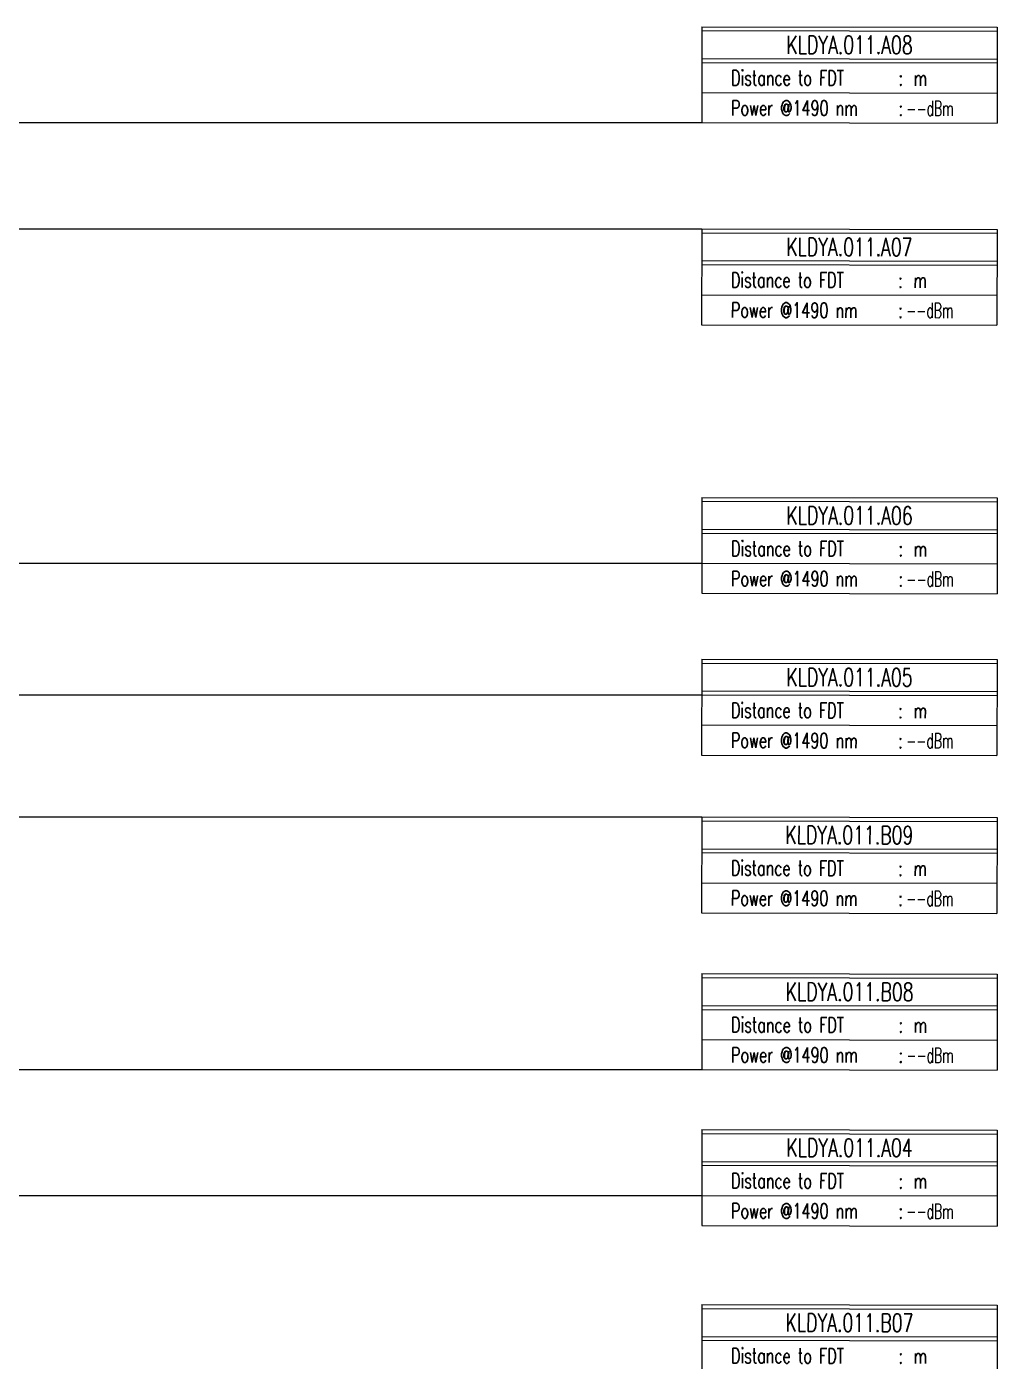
# Model space of a CAD drawing. Header units: millimetres. Extents: x 1060 to 24323, y -9832 to -6451.
# Drawn here: x 10094.3 to 10397.6, y -8281.9 to -7865.2 of the extents above; entities that cross this region are included whole.
import ezdxf
from ezdxf.enums import TextEntityAlignment as Align

# ---------------------------------------------------------------- set-up
doc = ezdxf.new("R2010")
doc.units = ezdxf.units.MM
doc.set_wipeout_variables(frame=1)
doc.layers.add('FAT_Info', color=170, linetype='Continuous', lineweight=0)
doc.styles.add('ROMANS', font='romans.shx', dxfattribs={"width": 1.2})

# ---------------------------------------------------------------- blocks, each defined once
blk = doc.blocks.new('FAT Info')
at = {"lineweight": 0}
blk.add_wipeout([(0, 12.93), (40.44, 12.93), (40.44, -0.2), (0, -0.2)], dxfattribs=at).dxf.layer = 'FAT_Info'
at = {"layer": 'FAT_Info'}
for p, q in [((0, 12.93), (0, -0.2)), ((40.44, 12.93), (40.44, -0.2)), ((0, 8.58), (40.44, 8.58)), ((0, 8.04), (40.44, 8.04)), ((0, 3.92), (40.44, 3.92)), ((0, -0.2), (40.44, -0.2))]:
    blk.add_line(p, q, dxfattribs=at)
for points in [[(0, 12.93), (40.44, 12.93)], [(0, 12.39), (40.44, 12.39)]]:
    blk.add_lwpolyline(points, dxfattribs=at)
at = {"layer": 'FAT_Info', "style": 'ROMANS', "width": 0.7}
for s, height, p in [(':', 2.06, (26.93, 4.91)), ('Power @1490 nm', 2.0607, (4.01, 0.79)), (':', 2.06, (26.93, 0.79))]:
    blk.add_text(s, height=height, dxfattribs=at).set_placement(p)
blk.add_attdef('FAT_SEQUENCE', text='', height=2.47, dxfattribs=at).set_placement((20.22, 10.48), align=Align.MIDDLE_CENTER)
blk.add_attdef('DISTANCE_TO', (4.01, 4.91), '', height=2.06, dxfattribs=at)
for tag, p in [('DISTANCE_TO_OLT', (28.02, 5.94)), ('LOSS_@1490NM', (28.02, 1.82))]:
    blk.add_attdef(tag, text='', height=2.06, dxfattribs=at).set_placement(p, align=Align.MIDDLE_LEFT)

msp = doc.modelspace()

# ---------------------------------------------------------------- linework, layer by layer
at = {"layer": 'FAT_Info'}
for points in [[(9947.17, -7895.18), (10305.23, -7895.18)], [(10021.38, -7950.68), (10021.38, -7928.33), (10305.23, -7928.33)], [(10068.37, -8032.73), (10305.23, -8032.73)], [(9984.49, -8056.94), (9991.82, -8073.83), (10305.23, -8073.83)], [(9816.68, -8193.94), (9816.68, -8193.94), (9844.78, -8111.93), (10305.23, -8111.93)], [(9862.9, -8204.08), (9872.54, -8190.84), (10305.23, -8190.84)], [(10040, -8230.12), (10305.23, -8230.12)]]:
    msp.add_lwpolyline(points, dxfattribs=at)

# ---------------------------------------------------------------- block references
at = {"layer": 'FAT_Info', "lineweight": 0}
ref = msp.add_blockref('FAT Info', (10305.21, -8293.69), dxfattribs=dict(at, xscale=2.281889908648648, yscale=2.281889908648648, zscale=2.281889908648648, rotation=359.8970633875859))
ref.add_attrib('FAT_SEQUENCE', 'KLDYA.011.B07', dxfattribs={"height": 5.6426, "rotation": 359.8971, "style": 'ROMANS', "width": 0.7}).set_placement((10351.39, -8269.85), align=Align.MIDDLE_CENTER)
ref.add_attrib('DISTANCE_TO_OLT', ' m', dxfattribs={"height": 4.702, "rotation": 359.8971, "style": 'ROMANS', "width": 0.7}).set_placement((10369.18, -8280.26), align=Align.MIDDLE_LEFT)
ref.add_attrib('LOSS_@1490NM', '--dBm', dxfattribs={"height": 4.702, "rotation": 359.8971, "style": 'ROMANS', "width": 0.6}).set_placement((10369.16, -8289.66), align=Align.MIDDLE_LEFT)
ref.add_attrib('DISTANCE_TO', 'Distance to FDT', (10314.39, -8282.51), dxfattribs={"height": 4.7022, "rotation": 359.8971, "style": 'ROMANS', "width": 0.7})

# ---------------------------------------------------------------- next in the draw order: block references
ref = msp.add_blockref('FAT Info', (10305.23, -7894.72), dxfattribs=dict(at, xscale=2.281889908648648, yscale=2.281889908648648, zscale=2.281889908648648, rotation=359.8970633875859))
ref.add_attrib('FAT_SEQUENCE', 'KLDYA.011.A08', dxfattribs={"height": 5.6426, "rotation": 359.8971, "style": 'ROMANS', "width": 0.7}).set_placement((10351.41, -7870.88), align=Align.MIDDLE_CENTER)
ref.add_attrib('DISTANCE_TO_OLT', ' m', dxfattribs={"height": 4.702, "rotation": 359.8971, "style": 'ROMANS', "width": 0.7}).set_placement((10369.19, -7881.28), align=Align.MIDDLE_LEFT)
ref.add_attrib('LOSS_@1490NM', '--dBm', dxfattribs={"height": 4.702, "rotation": 359.8971, "style": 'ROMANS', "width": 0.6}).set_placement((10369.18, -7890.69), align=Align.MIDDLE_LEFT)
ref.add_attrib('DISTANCE_TO', 'Distance to FDT', (10314.41, -7883.54), dxfattribs={"height": 4.7022, "rotation": 359.8971, "style": 'ROMANS', "width": 0.7})
ref = msp.add_blockref('FAT Info', (10305.17, -7957.83), dxfattribs=dict(at, xscale=2.281889908648648, yscale=2.281889908648648, zscale=2.281889908648648, rotation=359.8970633875859))
ref.add_attrib('FAT_SEQUENCE', 'KLDYA.011.A07', dxfattribs={"height": 5.6426, "rotation": 359.8971, "style": 'ROMANS', "width": 0.7}).set_placement((10351.36, -7933.99), align=Align.MIDDLE_CENTER)
ref.add_attrib('DISTANCE_TO_OLT', ' m', dxfattribs={"height": 4.702, "rotation": 359.8971, "style": 'ROMANS', "width": 0.7}).set_placement((10369.14, -7944.39), align=Align.MIDDLE_LEFT)
ref.add_attrib('LOSS_@1490NM', '--dBm', dxfattribs={"height": 4.702, "rotation": 359.8971, "style": 'ROMANS', "width": 0.6}).set_placement((10369.12, -7953.8), align=Align.MIDDLE_LEFT)
ref.add_attrib('DISTANCE_TO', 'Distance to FDT', (10314.35, -7946.64), dxfattribs={"height": 4.7022, "rotation": 359.8971, "style": 'ROMANS', "width": 0.7})
ref = msp.add_blockref('FAT Info', (10305.23, -8041.67), dxfattribs=dict(at, xscale=2.281889908648648, yscale=2.281889908648648, zscale=2.281889908648648, rotation=359.8970633875859))
ref.add_attrib('FAT_SEQUENCE', 'KLDYA.011.A06', dxfattribs={"height": 5.6426, "rotation": 359.8971, "style": 'ROMANS', "width": 0.7}).set_placement((10351.41, -8017.83), align=Align.MIDDLE_CENTER)
ref.add_attrib('DISTANCE_TO_OLT', ' m', dxfattribs={"height": 4.702, "rotation": 359.8971, "style": 'ROMANS', "width": 0.7}).set_placement((10369.19, -8028.24), align=Align.MIDDLE_LEFT)
ref.add_attrib('LOSS_@1490NM', '--dBm', dxfattribs={"height": 4.702, "rotation": 359.8971, "style": 'ROMANS', "width": 0.6}).set_placement((10369.18, -8037.64), align=Align.MIDDLE_LEFT)
ref.add_attrib('DISTANCE_TO', 'Distance to FDT', (10314.41, -8030.49), dxfattribs={"height": 4.7022, "rotation": 359.8971, "style": 'ROMANS', "width": 0.7})
ref = msp.add_blockref('FAT Info', (10305.19, -8092.18), dxfattribs=dict(at, xscale=2.281889908648648, yscale=2.281889908648648, zscale=2.281889908648648, rotation=359.8970633875859))
ref.add_attrib('FAT_SEQUENCE', 'KLDYA.011.A05', dxfattribs={"height": 5.6426, "rotation": 359.8971, "style": 'ROMANS', "width": 0.7}).set_placement((10351.38, -8068.34), align=Align.MIDDLE_CENTER)
ref.add_attrib('DISTANCE_TO_OLT', ' m', dxfattribs={"height": 4.702, "rotation": 359.8971, "style": 'ROMANS', "width": 0.7}).set_placement((10369.16, -8078.74), align=Align.MIDDLE_LEFT)
ref.add_attrib('LOSS_@1490NM', '--dBm', dxfattribs={"height": 4.702, "rotation": 359.8971, "style": 'ROMANS', "width": 0.6}).set_placement((10369.14, -8088.15), align=Align.MIDDLE_LEFT)
ref.add_attrib('DISTANCE_TO', 'Distance to FDT', (10314.37, -8081), dxfattribs={"height": 4.7022, "rotation": 359.8971, "style": 'ROMANS', "width": 0.7})
ref = msp.add_blockref('FAT Info', (10305.17, -8141.43), dxfattribs=dict(at, xscale=2.281889908648648, yscale=2.281889908648648, zscale=2.281889908648648, rotation=359.8970633875859))
ref.add_attrib('FAT_SEQUENCE', 'KLDYA.011.B09', dxfattribs={"height": 5.6426, "rotation": 359.8971, "style": 'ROMANS', "width": 0.7}).set_placement((10351.36, -8117.59), align=Align.MIDDLE_CENTER)
ref.add_attrib('DISTANCE_TO_OLT', ' m', dxfattribs={"height": 4.702, "rotation": 359.8971, "style": 'ROMANS', "width": 0.7}).set_placement((10369.14, -8128), align=Align.MIDDLE_LEFT)
ref.add_attrib('LOSS_@1490NM', '--dBm', dxfattribs={"height": 4.702, "rotation": 359.8971, "style": 'ROMANS', "width": 0.6}).set_placement((10369.12, -8137.4), align=Align.MIDDLE_LEFT)
ref.add_attrib('DISTANCE_TO', 'Distance to FDT', (10314.35, -8130.25), dxfattribs={"height": 4.7022, "rotation": 359.8971, "style": 'ROMANS', "width": 0.7})
ref = msp.add_blockref('FAT Info', (10305.24, -8190.37), dxfattribs=dict(at, xscale=2.281889908648648, yscale=2.281889908648648, zscale=2.281889908648648, rotation=359.8970633875859))
ref.add_attrib('FAT_SEQUENCE', 'KLDYA.011.B08', dxfattribs={"height": 5.6426, "rotation": 359.8971, "style": 'ROMANS', "width": 0.7}).set_placement((10351.43, -8166.53), align=Align.MIDDLE_CENTER)
ref.add_attrib('DISTANCE_TO_OLT', ' m', dxfattribs={"height": 4.702, "rotation": 359.8971, "style": 'ROMANS', "width": 0.7}).set_placement((10369.21, -8176.94), align=Align.MIDDLE_LEFT)
ref.add_attrib('LOSS_@1490NM', '--dBm', dxfattribs={"height": 4.702, "rotation": 359.8971, "style": 'ROMANS', "width": 0.6}).set_placement((10369.19, -8186.34), align=Align.MIDDLE_LEFT)
ref.add_attrib('DISTANCE_TO', 'Distance to FDT', (10314.42, -8179.19), dxfattribs={"height": 4.7022, "rotation": 359.8971, "style": 'ROMANS', "width": 0.7})
ref = msp.add_blockref('FAT Info', (10305.23, -8239.06), dxfattribs=dict(at, xscale=2.281889908648648, yscale=2.281889908648648, zscale=2.281889908648648, rotation=359.8970633875859))
ref.add_attrib('FAT_SEQUENCE', 'KLDYA.011.A04', dxfattribs={"height": 5.6426, "rotation": 359.8971, "style": 'ROMANS', "width": 0.7}).set_placement((10351.41, -8215.22), align=Align.MIDDLE_CENTER)
ref.add_attrib('DISTANCE_TO_OLT', ' m', dxfattribs={"height": 4.702, "rotation": 359.8971, "style": 'ROMANS', "width": 0.7}).set_placement((10369.19, -8225.63), align=Align.MIDDLE_LEFT)
ref.add_attrib('LOSS_@1490NM', '--dBm', dxfattribs={"height": 4.702, "rotation": 359.8971, "style": 'ROMANS', "width": 0.6}).set_placement((10369.18, -8235.03), align=Align.MIDDLE_LEFT)
ref.add_attrib('DISTANCE_TO', 'Distance to FDT', (10314.41, -8227.88), dxfattribs={"height": 4.7022, "rotation": 359.8971, "style": 'ROMANS', "width": 0.7})

doc.saveas('drawing.dxf')
